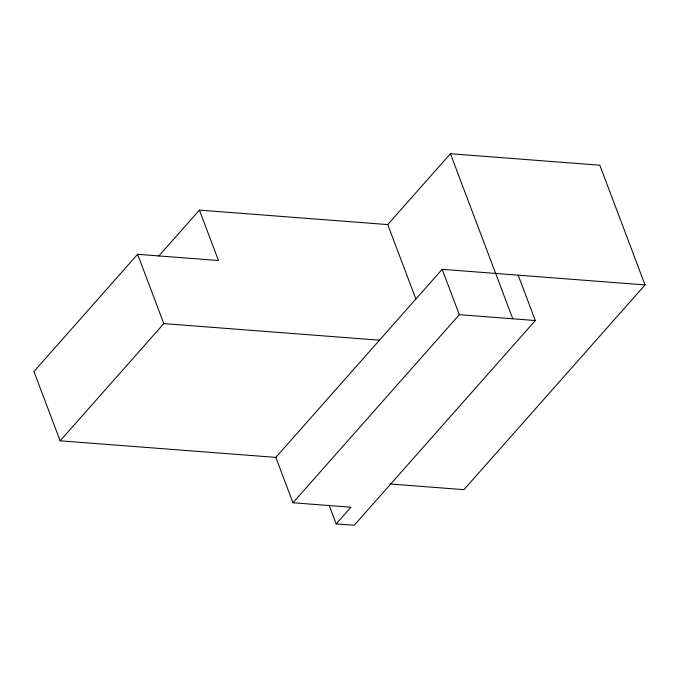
<?xml version="1.0" encoding="UTF-8"?>
<svg xmlns="http://www.w3.org/2000/svg" width="679" height="679" viewBox="0 0 679 679"><rect width="100%" height="100%" fill="white"/><g stroke="black" fill="none" stroke-linecap="round" stroke-linejoin="round"><path stroke-width="1.02" d="M199.422 210.117L218.468 260.515L137.616 254.302L33.95 371.506L60.142 440.815L275.827 457.391L442.173 269.325L645.05 284.917L599.812 165.209L450.423 153.726L387.743 224.588L199.422 210.117L158.793 256.042M60.142 440.815L163.809 323.611L379.493 340.187M275.827 457.391L292.972 502.757L459.318 314.691L535.315 320.53L518.179 275.165M329.103 505.151L336.181 523.891L350.933 507.213L292.972 502.757M535.315 320.53L354.217 525.274L336.181 523.891M645.05 284.917L463.952 489.661L389.941 483.974M450.423 153.726L512.806 318.799M442.173 269.325L459.318 314.691M387.743 224.588L415.786 298.785M137.616 254.302L163.809 323.611"/></g></svg>
